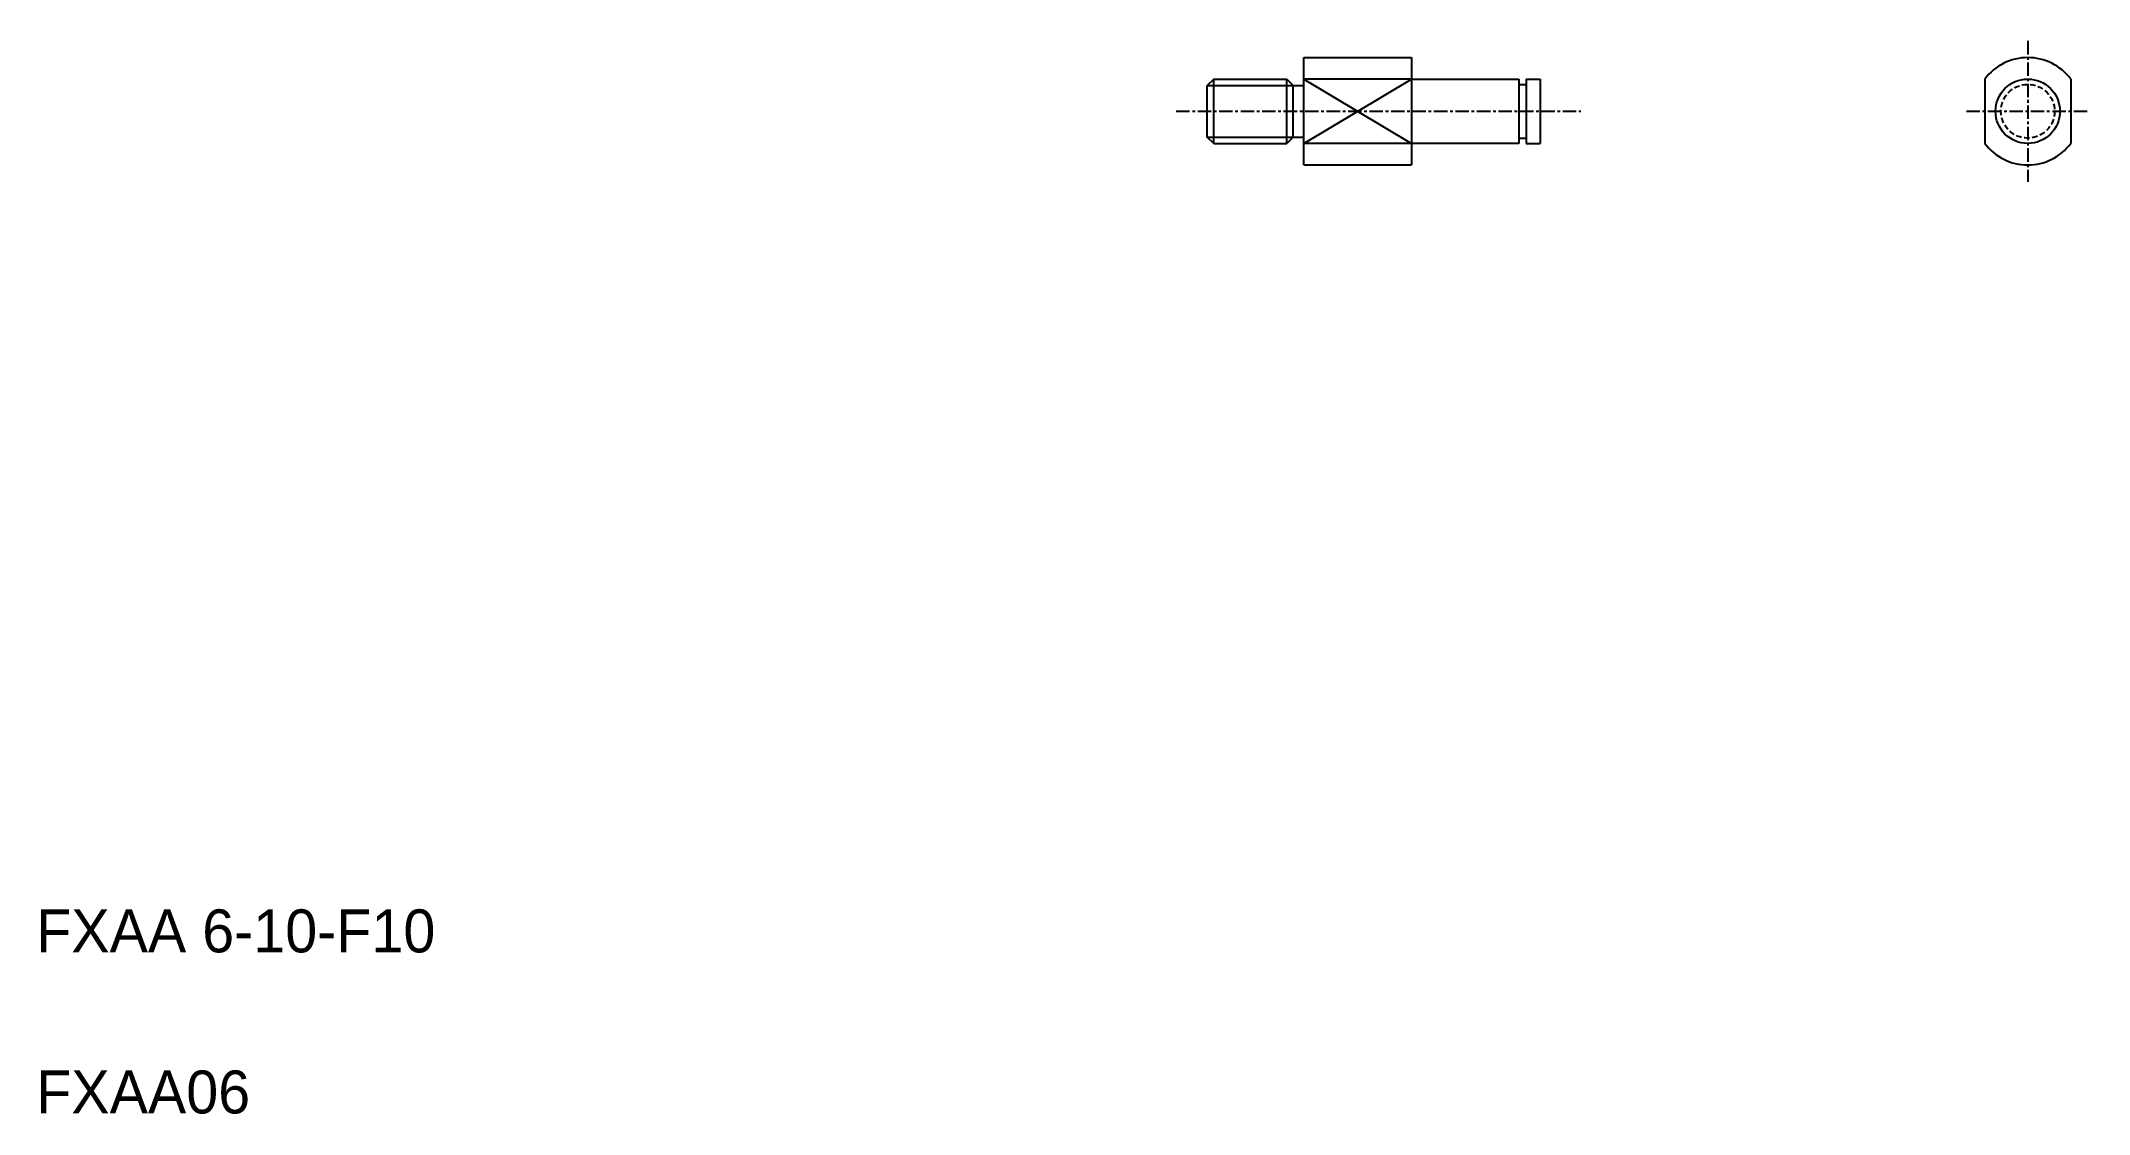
# Model space of a CAD drawing. Extents: x -29 to 162, y 62 to 162.
import ezdxf

# ---------------------------------------------------------------- set-up
doc = ezdxf.new("R2010")
doc.units = 0
doc.linetypes.add('CENTER', pattern=[2, 1.25, -0.25, 0.25, -0.25])
doc.linetypes.add('DASHED', pattern=[0.75, 0.5, -0.25])
doc.layers.get('0').update_dxf_attribs({"linetype": 'CONTINUOUS'})
doc.layers.add('CENTER', color=1, linetype='CENTER')

msp = doc.modelspace()

# ---------------------------------------------------------------- linework, layer by layer
at = {"color": 7, "linetype": 'CONTINUOUS'}
for p, q in [((88.46, 150.24), (88.46, 160.24)), ((88.46, 160.24), (98.46, 160.24)), ((98.46, 160.24), (98.46, 157.94)), ((80.06, 158.24), (79.46, 157.64)), ((79.46, 152.84), (79.46, 157.64)), ((80.06, 152.24), (80.06, 158.24)), ((80.06, 158.24), (86.86, 158.24)), ((86.86, 152.24), (86.86, 158.24)), ((86.86, 158.24), (87.46, 157.64)), ((87.46, 152.84), (87.46, 157.64)), ((87.46, 157.64), (88.46, 157.64)), ((98.46, 158.24), (88.46, 158.24)), ((98.46, 157.94), (98.46, 152.54)), ((98.66, 158.24), (108.46, 158.24)), ((101.11, 158.24), (101.11, 158.24)), ((103.56, 158.24), (103.56, 158.24)), ((108.46, 158.24), (108.46, 152.24)), ((108.46, 157.74), (109.16, 157.74)), ((109.16, 158.24), (109.16, 152.24)), ((109.16, 158.24), (110.46, 158.24)), ((110.46, 158.24), (110.46, 152.24)), ((151.85, 158.24), (151.85, 152.24)), ((159.85, 158.24), (159.85, 152.24)), ((80.06, 152.24), (79.46, 152.84)), ((87.46, 152.84), (86.86, 152.24)), ((87.46, 152.84), (88.46, 152.84)), ((108.46, 152.74), (109.16, 152.74)), ((80.06, 152.24), (86.86, 152.24)), ((98.46, 152.24), (88.46, 152.24)), ((98.46, 152.54), (98.46, 150.24)), ((108.46, 152.24), (98.66, 152.24)), ((109.16, 152.24), (110.46, 152.24)), ((88.46, 150.24), (98.46, 150.24))]:
    msp.add_line(p, q, dxfattribs=at)
at = {"color": 3, "linetype": 'CONTINUOUS'}
for p, q in [((79.46, 157.64), (87.46, 157.64)), ((88.46, 152.24), (98.46, 158.24)), ((88.46, 158.24), (98.46, 152.24)), ((79.46, 152.84), (87.46, 152.84))]:
    msp.add_line(p, q, dxfattribs=at)
at = {"color": 7, "linetype": 'CONTINUOUS'}
msp.add_circle((155.85, 155.24), 3, dxfattribs=at)
at = {"color": 3, "linetype": 'DASHED'}
msp.add_circle((155.85, 155.24), 2.5, dxfattribs=at)
at = {"color": 7, "linetype": 'CONTINUOUS'}
for centre, radius, start, end in [((155.85, 155.24), 5, 36.8699, 143.1301), ((98.66, 158.44), 0.2, 180, 270), ((98.66, 152.04), 0.2, 90, 180), ((155.85, 155.24), 5, 216.8699, 323.1301)]:
    msp.add_arc(centre, radius, start, end, dxfattribs=at)
at = {"layer": 'CENTER', "color": 1, "linetype": 'CENTER'}
for p, q in [((155.85, 161.79), (155.85, 148.68)), ((76.57, 155.24), (114.23, 155.24)), ((150.14, 155.24), (161.56, 155.24))]:
    msp.add_line(p, q, dxfattribs=at)

# ---------------------------------------------------------------- texts
at = {"color": 7, "linetype": 'CONTINUOUS'}
for s, p in [('FXAA 6-10-F10', (-29.57, 76.91)), ('FXAA06', (-29.57, 61.91))]:
    msp.add_text(s, height=4, dxfattribs=at).set_placement(p)

doc.saveas('drawing.dxf')
